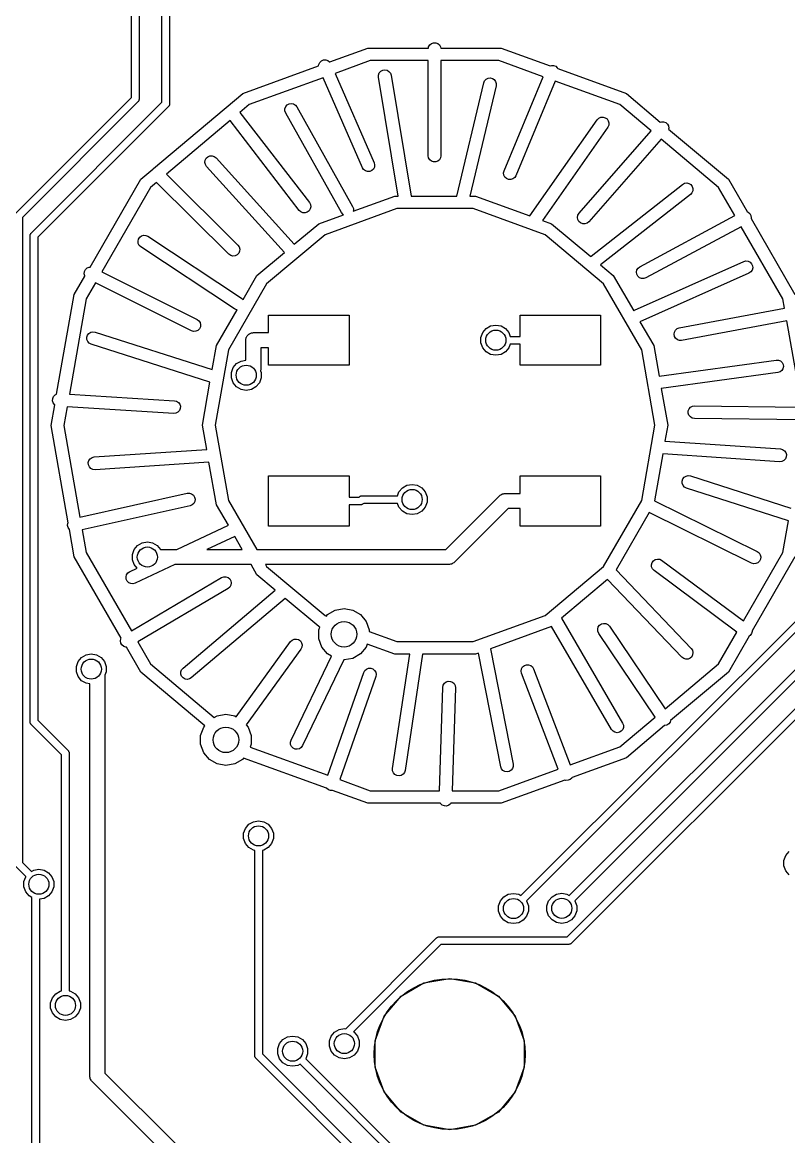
# Model space of a CAD drawing. Extents: x 0 to 100, y -163 to 0.
# Drawn here: x 54 to 69.24, y -76.64 to -54.48 of the extents above; entities that cross this region are included whole.
import ezdxf

# ---------------------------------------------------------------- set-up
doc = ezdxf.new("R2010")
doc.units = 0
doc.header["$MEASUREMENT"] = 0
doc.layers.add('BLACK', color=7, linetype='CONTINUOUS')

msp = doc.modelspace()

# ---------------------------------------------------------------- linework, layer by layer
at = {"layer": 'Black'}
for p, q in [((56.171, -55.9742), (56.171, -48.2854)), ((56.3234, -48.317), (56.3234, -56.0058)), ((56.7792, -56.0665), (56.7792, -49.7342)), ((56.9316, -49.7342), (56.9316, -56.0981)), ((62.0767, -54.9889), (62.0807, -54.9666)), ((62.0807, -54.9666), (62.1027, -54.9284)), ((62.1027, -54.9284), (62.1365, -54.9)), ((62.1365, -54.9), (62.1779, -54.8849)), ((62.1779, -54.8849), (62.2221, -54.8849)), ((62.2221, -54.8849), (62.2635, -54.9)), ((62.2635, -54.9), (62.2973, -54.9284)), ((62.2973, -54.9284), (62.3193, -54.9666)), ((62.3193, -54.9666), (62.3233, -54.9889)), ((60.1143, -55.2659), (60.8756, -54.9889)), ((60.8756, -54.9889), (62.0767, -54.9889)), ((62.3233, -54.9889), (63.5244, -54.9889)), ((63.5244, -54.9889), (64.4963, -55.3426)), ((58.3865, -55.8948), (59.8946, -55.3459)), ((59.8946, -55.3459), (59.8982, -55.3141)), ((59.8982, -55.3141), (59.9178, -55.2746)), ((59.9178, -55.2746), (59.9497, -55.2442)), ((59.9497, -55.2442), (59.9902, -55.2266)), ((59.9902, -55.2266), (60.0342, -55.2238)), ((60.0342, -55.2238), (60.0765, -55.2363)), ((60.0765, -55.2363), (60.112, -55.2624)), ((60.112, -55.2624), (60.1143, -55.2659)), ((60.9197, -55.239), (60.2211, -55.4933)), ((62.073, -55.239), (60.9197, -55.239)), ((62.073, -57.13), (62.073, -55.239)), ((63.4803, -55.239), (62.327, -55.239)), ((62.327, -55.239), (62.327, -57.13)), ((64.361, -55.5596), (63.4803, -55.239)), ((64.4963, -55.3426), (64.5236, -55.3341)), ((64.5236, -55.3341), (64.5677, -55.336)), ((64.5677, -55.336), (64.6084, -55.353)), ((64.6084, -55.353), (64.6409, -55.3828)), ((64.6409, -55.3828), (64.6488, -55.3981)), ((64.6488, -55.3981), (66.0135, -55.8948)), ((59.982, -55.5803), (58.5135, -56.1148)), ((60.7636, -57.3708), (59.982, -55.5803)), ((60.2211, -55.4933), (60.9964, -57.2692)), ((61.0847, -55.5708), (61.0852, -55.5267)), ((61.4769, -57.9333), (61.0847, -55.5708)), ((61.0852, -55.5267), (61.1007, -55.4854)), ((61.1007, -55.4854), (61.1293, -55.4519)), ((61.1293, -55.4519), (61.1678, -55.4302)), ((61.1678, -55.4302), (61.2113, -55.423)), ((61.2113, -55.423), (61.2546, -55.4311)), ((61.2546, -55.4311), (61.2926, -55.4535)), ((61.2926, -55.4535), (61.3206, -55.4876)), ((61.3206, -55.4876), (61.3353, -55.5292)), ((61.3353, -55.5292), (61.7343, -57.9333)), ((63.1939, -55.6402), (63.2241, -55.6081)), ((63.2241, -55.6081), (63.2636, -55.5883)), ((63.2636, -55.5883), (63.3074, -55.5832)), ((63.3074, -55.5832), (63.3503, -55.5934)), ((63.3503, -55.5934), (63.3871, -55.6176)), ((63.3871, -55.6176), (63.4135, -55.653)), ((63.5827, -57.4312), (64.361, -55.5596)), ((62.6429, -57.9333), (63.1764, -55.6807)), ((63.4236, -55.7393), (62.9039, -57.9333)), ((63.1764, -55.6807), (63.1939, -55.6402)), ((63.4135, -55.653), (63.4261, -55.6952)), ((63.4261, -55.6952), (63.4236, -55.7393)), ((64.6, -55.6465), (63.8173, -57.5288)), ((65.8865, -56.1148), (64.6, -55.6465)), ((53.8718, -58.2734), (56.171, -55.9742)), ((56.3011, -56.0597), (54.0019, -58.3589)), ((54.177, -58.6687), (56.7792, -56.0665)), ((56.303, -56.0569), (56.3011, -56.0597)), ((56.3056, -56.0548), (56.303, -56.0569)), ((56.3105, -56.0462), (56.3056, -56.0548)), ((56.3163, -56.038), (56.3105, -56.0462)), ((56.3171, -56.0348), (56.3163, -56.038)), ((56.3188, -56.0319), (56.3171, -56.0348)), ((56.3205, -56.0221), (56.3188, -56.0319)), ((56.3231, -56.0124), (56.3205, -56.0221)), ((56.3234, -56.0058), (56.3228, -56.0091)), ((56.3228, -56.0091), (56.3231, -56.0124)), ((56.6121, -57.3837), (58.3865, -55.8948)), ((66.0135, -55.8948), (66.6892, -56.4618)), ((56.9093, -56.152), (54.3071, -58.7542)), ((56.9112, -56.1492), (56.9093, -56.152)), ((56.9138, -56.1471), (56.9112, -56.1492)), ((56.9187, -56.1385), (56.9138, -56.1471)), ((56.9245, -56.1303), (56.9187, -56.1385)), ((56.9253, -56.1271), (56.9245, -56.1303)), ((56.927, -56.1242), (56.9253, -56.1271)), ((56.9287, -56.1144), (56.927, -56.1242)), ((56.9313, -56.1047), (56.9287, -56.1144)), ((56.9316, -56.0981), (56.931, -56.1014)), ((56.931, -56.1014), (56.9313, -56.1047)), ((58.5135, -56.1148), (58.3283, -56.2702)), ((58.3283, -56.2702), (59.7106, -58.0624)), ((59.2247, -56.2405), (59.2252, -56.1964)), ((59.2392, -56.2821), (59.2247, -56.2405)), ((59.2252, -56.1964), (59.2408, -56.1551)), ((60.3492, -58.2621), (59.2392, -56.2821)), ((59.2408, -56.1551), (59.2696, -56.1217)), ((59.2696, -56.1217), (59.3081, -56.1001)), ((59.3081, -56.1001), (59.3516, -56.093)), ((59.3516, -56.093), (59.3949, -56.1012)), ((59.3949, -56.1012), (59.4329, -56.1238)), ((59.4329, -56.1238), (59.4608, -56.1579)), ((59.4608, -56.1579), (60.5708, -58.1379)), ((66.5102, -56.6381), (65.8865, -56.1148)), ((58.1335, -56.4336), (56.8668, -57.4965)), ((59.5094, -58.2176), (58.1335, -56.4336)), ((64.096, -58.3271), (65.436, -56.4171)), ((65.436, -56.4171), (65.4673, -56.3859)), ((65.4673, -56.3859), (65.5072, -56.3673)), ((65.5072, -56.3673), (65.5512, -56.3635)), ((65.5512, -56.3635), (65.5938, -56.3749)), ((65.5938, -56.3749), (65.6299, -56.4003)), ((65.6299, -56.4003), (65.6551, -56.4364)), ((65.6626, -56.523), (65.644, -56.5629)), ((65.6551, -56.4364), (65.6665, -56.479)), ((65.6665, -56.479), (65.6626, -56.523)), ((66.6892, -56.4618), (66.7106, -56.4545)), ((66.7106, -56.4545), (66.7547, -56.4554)), ((66.7547, -56.4554), (66.7958, -56.4714)), ((66.7958, -56.4714), (66.829, -56.5005)), ((66.829, -56.5005), (66.8502, -56.5391)), ((65.644, -56.5629), (64.3431, -58.4172)), ((65.0745, -58.2763), (66.5102, -56.6381)), ((66.8502, -56.5391), (66.857, -56.5827)), ((66.857, -56.5827), (66.8536, -56.5997)), ((66.8536, -56.5997), (68.0426, -57.5975)), ((66.7048, -56.8014), (65.2655, -58.4437)), ((67.848, -57.7607), (66.7048, -56.8014)), ((57.6391, -57.2212), (57.6596, -57.1822)), ((57.6596, -57.1822), (57.6923, -57.1525)), ((57.6923, -57.1525), (57.7331, -57.1359)), ((57.7331, -57.1359), (57.7772, -57.1342)), ((57.7772, -57.1342), (57.8192, -57.1476)), ((57.8192, -57.1476), (57.8541, -57.1747)), ((57.8541, -57.1747), (59.4105, -58.8907)), ((62.0807, -57.1734), (62.073, -57.13)), ((62.1027, -57.2116), (62.0807, -57.1734)), ((62.3193, -57.1734), (62.2973, -57.2116)), ((62.327, -57.13), (62.3193, -57.1734)), ((56.3574, -57.5975), (56.5952, -57.3979)), ((56.5952, -57.3979), (56.6068, -57.3862)), ((56.6068, -57.3862), (56.6121, -57.3837)), ((57.6331, -57.2649), (57.6391, -57.2212)), ((57.6424, -57.308), (57.6331, -57.2649)), ((57.6659, -57.3453), (57.6424, -57.308)), ((59.2158, -59.0541), (57.6659, -57.3453)), ((60.788, -57.4076), (60.7636, -57.3708)), ((60.8235, -57.4337), (60.788, -57.4076)), ((60.9822, -57.3954), (60.9502, -57.4258)), ((61.0018, -57.3559), (60.9822, -57.3954)), ((60.9964, -57.2692), (61.0068, -57.3121)), ((61.0068, -57.3121), (61.0018, -57.3559)), ((62.1365, -57.24), (62.1027, -57.2116)), ((62.1779, -57.2551), (62.1365, -57.24)), ((62.2221, -57.2551), (62.1779, -57.2551)), ((62.2635, -57.24), (62.2221, -57.2551)), ((62.2973, -57.2116), (62.2635, -57.24)), ((55.3482, -59.3454), (56.3574, -57.5975)), ((56.8668, -57.4965), (58.2895, -58.9099)), ((60.8658, -57.4462), (60.8235, -57.4337)), ((60.9098, -57.4434), (60.8658, -57.4462)), ((60.9502, -57.4258), (60.9098, -57.4434)), ((63.5731, -57.4743), (63.5827, -57.4312)), ((63.5788, -57.518), (63.5731, -57.4743)), ((63.5991, -57.5572), (63.5788, -57.518)), ((63.6316, -57.587), (63.5991, -57.5572)), ((63.6723, -57.604), (63.6316, -57.587)), ((63.7164, -57.6059), (63.6723, -57.604)), ((63.7585, -57.5927), (63.7164, -57.6059)), ((63.7935, -57.5659), (63.7585, -57.5927)), ((63.8173, -57.5288), (63.7935, -57.5659)), ((68.0426, -57.5975), (68.4156, -58.2436)), ((56.552, -57.7607), (55.5828, -59.4394)), ((56.6714, -57.6605), (56.552, -57.7607)), ((58.1105, -59.0901), (56.6714, -57.6605)), ((65.3115, -59.1301), (67.1315, -57.7001)), ((67.1315, -57.7001), (67.1704, -57.6793)), ((67.1704, -57.6793), (67.2141, -57.6731)), ((67.2141, -57.6731), (67.2573, -57.6821)), ((67.2573, -57.6821), (67.2947, -57.7054)), ((67.2947, -57.7054), (67.322, -57.7401)), ((67.3343, -57.8261), (67.3179, -57.867)), ((67.322, -57.7401), (67.3357, -57.782)), ((67.3357, -57.782), (67.3343, -57.8261)), ((68.1721, -58.3221), (67.848, -57.7607)), ((59.7106, -58.0624), (59.731, -58.1015)), ((60.5809, -58.2338), (61.4065, -57.9333)), ((61.4065, -57.9333), (61.4769, -57.9333)), ((61.7343, -57.9333), (62.6429, -57.9333)), ((62.9039, -57.9333), (63.0135, -57.9333)), ((63.0135, -57.9333), (64.0959, -58.3273)), ((67.2885, -57.8999), (65.5017, -59.3037)), ((67.3179, -57.867), (67.2885, -57.8999)), ((59.542, -58.2473), (59.5094, -58.2176)), ((59.5828, -58.2641), (59.542, -58.2473)), ((59.6269, -58.2659), (59.5828, -58.2641)), ((59.6689, -58.2525), (59.6269, -58.2659)), ((59.7038, -58.2256), (59.6689, -58.2525)), ((59.7275, -58.1883), (59.7038, -58.2256)), ((59.7369, -58.1452), (59.7275, -58.1883)), ((59.731, -58.1015), (59.7369, -58.1452)), ((61.4506, -58.1834), (60.0235, -58.7029)), ((60.3771, -58.2962), (60.3492, -58.2621)), ((60.3894, -58.3035), (60.3771, -58.2962)), ((60.5708, -58.1379), (60.5853, -58.1795)), ((60.5848, -58.2236), (60.5809, -58.2338)), ((60.5853, -58.1795), (60.5848, -58.2236)), ((62.9694, -58.1834), (61.4506, -58.1834)), ((64.3965, -58.7029), (62.9694, -58.1834)), ((65.0516, -58.314), (65.0745, -58.2763)), ((68.4156, -58.2436), (68.4369, -58.252)), ((68.4369, -58.252), (68.4698, -58.2814)), ((68.4698, -58.2814), (68.4906, -58.3203)), ((54.0019, -58.3589), (54.0019, -71.1859)), ((59.4105, -58.8907), (59.8965, -58.4829)), ((59.8965, -58.4829), (60.3894, -58.3035)), ((64.0959, -58.3273), (64.096, -58.3271)), ((64.3431, -58.4172), (64.5235, -58.4829)), ((64.5235, -58.4829), (65.3044, -59.1381)), ((65.043, -58.3573), (65.0516, -58.314)), ((65.0498, -58.4009), (65.043, -58.3573)), ((65.071, -58.4395), (65.0498, -58.4009)), ((65.1041, -58.4686), (65.071, -58.4395)), ((65.1453, -58.4846), (65.1041, -58.4686)), ((65.1894, -58.4855), (65.1453, -58.4846)), ((65.2311, -58.4713), (65.1894, -58.4855)), ((65.2655, -58.4437), (65.2311, -58.4713)), ((66.2799, -59.3381), (68.1721, -58.3221)), ((68.4906, -58.3203), (68.4969, -58.3639)), ((68.4969, -58.3639), (68.4938, -58.3789)), ((68.4938, -58.3789), (69.367, -59.8914)), ((54.1547, -58.7226), (54.1553, -58.7193)), ((54.1547, -68.3901), (54.1547, -58.7226)), ((54.155, -58.716), (54.1576, -58.7063)), ((54.1553, -58.7193), (54.155, -58.716)), ((54.1576, -58.7063), (54.1593, -58.6965)), ((54.1593, -58.6965), (54.161, -58.6936)), ((54.161, -58.6936), (54.1618, -58.6904)), ((54.1618, -58.6904), (54.1676, -58.6822)), ((54.1676, -58.6822), (54.1725, -58.6736)), ((54.1725, -58.6736), (54.1751, -58.6715)), ((54.1751, -58.6715), (54.177, -58.6687)), ((56.3378, -58.7526), (56.3733, -58.7264)), ((56.3733, -58.7264), (56.4156, -58.7138)), ((56.4156, -58.7138), (56.4596, -58.7165)), ((56.4596, -58.7165), (56.5001, -58.7341)), ((56.5001, -58.7341), (58.3601, -59.9641)), ((60.0235, -58.7029), (58.8601, -59.6791)), ((65.5599, -59.6791), (64.3965, -58.7029)), ((68.2992, -58.5422), (66.4001, -59.5619)), ((69.1284, -59.9783), (68.2992, -58.5422)), ((54.3071, -58.7542), (54.3071, -68.3585)), ((56.3032, -58.8323), (56.3135, -58.7894)), ((56.3082, -58.8761), (56.3032, -58.8323)), ((56.3279, -58.9156), (56.3082, -58.8761)), ((56.3135, -58.7894), (56.3378, -58.7526)), ((56.3599, -58.9459), (56.3279, -58.9156)), ((58.2199, -60.1759), (56.3599, -58.9459)), ((58.2895, -58.9099), (58.3149, -58.9459)), ((58.3149, -58.9459), (58.3265, -58.9885)), ((58.1467, -59.1153), (58.1105, -59.0901)), ((58.1893, -59.1266), (58.1467, -59.1153)), ((58.2333, -59.1226), (58.1893, -59.1266)), ((58.2732, -59.1038), (58.2333, -59.1226)), ((58.3043, -59.0725), (58.2732, -59.1038)), ((58.3228, -59.0325), (58.3043, -59.0725)), ((58.3265, -58.9885), (58.3228, -59.0325)), ((58.6655, -59.5158), (59.2158, -59.0541)), ((65.3044, -59.1381), (65.3115, -59.1301)), ((55.2383, -59.4338), (55.258, -59.3943)), ((55.258, -59.3943), (55.29, -59.364)), ((55.29, -59.364), (55.3305, -59.3465)), ((55.3305, -59.3465), (55.3482, -59.3454)), ((65.5017, -59.3037), (65.7545, -59.5158)), ((66.1782, -60.2041), (68.3482, -59.2341)), ((66.2131, -59.4461), (66.2221, -59.4029)), ((66.2221, -59.4029), (66.2453, -59.3654)), ((66.2453, -59.3654), (66.2799, -59.3381)), ((68.3482, -59.2341), (68.391, -59.2233)), ((68.391, -59.2233), (68.4348, -59.2279)), ((68.4348, -59.2279), (68.4745, -59.2471)), ((68.4745, -59.2471), (68.5052, -59.2788)), ((68.5142, -59.4055), (68.4884, -59.4412)), ((68.5052, -59.2788), (68.5232, -59.3191)), ((68.5263, -59.3631), (68.5142, -59.4055)), ((68.5232, -59.3191), (68.5263, -59.3631)), ((55.033, -59.8914), (55.2454, -59.5234)), ((55.2332, -59.4776), (55.2383, -59.4338)), ((55.2435, -59.5205), (55.2332, -59.4776)), ((55.2454, -59.5234), (55.2435, -59.5205)), ((55.5828, -59.4394), (57.4768, -60.3864)), ((58.3902, -59.9927), (58.6655, -59.5158)), ((65.7545, -59.5158), (66.1592, -60.2169)), ((66.2194, -59.4897), (66.2131, -59.4461)), ((66.2402, -59.5286), (66.2194, -59.4897)), ((66.2731, -59.558), (66.2402, -59.5286)), ((66.3141, -59.5743), (66.2731, -59.558)), ((68.4518, -59.4659), (66.2849, -60.4346)), ((66.3582, -59.5757), (66.3141, -59.5743)), ((66.4001, -59.5619), (66.3582, -59.5757)), ((68.4884, -59.4412), (68.4518, -59.4659)), ((55.4555, -59.6598), (55.2716, -59.9783)), ((57.3632, -60.6136), (55.4555, -59.6598)), ((58.8601, -59.6791), (58.1007, -60.9943)), ((66.3193, -60.9943), (65.5599, -59.6791)), ((54.6835, -61.8734), (55.033, -59.8914)), ((55.2716, -59.9783), (54.9371, -61.8754)), ((58.3601, -59.9641), (58.3902, -59.9927)), ((69.1608, -60.1625), (69.1284, -59.9783)), ((57.862, -60.9075), (58.2738, -60.1943)), ((58.2604, -60.1935), (58.2199, -60.1759)), ((58.2738, -60.1943), (58.2604, -60.1935)), ((66.1592, -60.2169), (66.1782, -60.2041)), ((67.0666, -60.5552), (69.1608, -60.1625)), ((57.4768, -60.3864), (57.5122, -60.4127)), ((57.5122, -60.4127), (57.5365, -60.4495)), ((57.5365, -60.4495), (57.5468, -60.4924)), ((57.5468, -60.4924), (57.5417, -60.5362)), ((58.9, -60.65), (58.9, -60.3)), ((58.9, -60.3), (60.5, -60.3)), ((60.5, -60.3), (60.5, -61.3)), ((63.3152, -60.517), (63.4182, -60.4989)), ((63.4182, -60.4989), (63.5212, -60.517)), ((63.9, -60.7238), (63.9, -60.3)), ((63.9, -60.3), (65.5, -60.3)), ((65.5, -60.3), (65.5, -61.3)), ((66.2849, -60.4346), (66.558, -60.9075)), ((69.2049, -60.4127), (67.1134, -60.8048)), ((69.5079, -62.131), (69.2049, -60.4127)), ((55.2842, -60.7428), (55.2976, -60.7008)), ((55.2976, -60.7008), (55.3247, -60.6659)), ((55.3247, -60.6659), (55.362, -60.6424)), ((55.362, -60.6424), (55.4051, -60.6331)), ((55.4051, -60.6331), (55.4488, -60.6391)), ((55.4488, -60.6391), (57.7777, -61.3859)), ((57.4055, -60.6262), (57.3632, -60.6136)), ((57.4495, -60.6235), (57.4055, -60.6262)), ((57.49, -60.606), (57.4495, -60.6235)), ((57.522, -60.5757), (57.49, -60.606)), ((57.5417, -60.5362), (57.522, -60.5757)), ((58.4629, -60.7373), (58.4674, -60.725)), ((58.4674, -60.725), (58.4758, -60.7149)), ((58.4758, -60.7149), (58.4824, -60.7036)), ((58.4824, -60.7036), (58.4924, -60.6951)), ((58.4924, -60.6951), (58.5009, -60.6851)), ((58.5009, -60.6851), (58.5122, -60.6785)), ((58.5122, -60.6785), (58.5223, -60.6701)), ((58.5223, -60.6701), (58.5346, -60.6656)), ((58.5346, -60.6656), (58.546, -60.659)), ((58.546, -60.659), (58.5589, -60.6568)), ((58.5589, -60.6568), (58.5713, -60.6523)), ((58.5713, -60.6523), (58.5844, -60.6523)), ((58.5844, -60.6523), (58.5973, -60.65)), ((58.5973, -60.65), (58.9, -60.65)), ((63.1216, -60.7477), (63.1574, -60.6494)), ((63.1574, -60.6494), (63.2246, -60.5693)), ((63.2246, -60.5693), (63.3152, -60.517)), ((63.5212, -60.517), (63.6118, -60.5693)), ((63.6118, -60.5693), (63.679, -60.6494)), ((63.679, -60.6494), (63.7061, -60.7238)), ((63.7061, -60.7238), (63.9, -60.7238)), ((66.963, -60.6814), (66.9702, -60.6379)), ((66.9711, -60.7247), (66.963, -60.6814)), ((66.9702, -60.6379), (66.9918, -60.5994)), ((66.9936, -60.7627), (66.9711, -60.7247)), ((66.9918, -60.5994), (67.0253, -60.5707)), ((67.0253, -60.5707), (67.0666, -60.5552)), ((55.2859, -60.7869), (55.2842, -60.7428)), ((55.3026, -60.8277), (55.2859, -60.7869)), ((55.3322, -60.8604), (55.3026, -60.8277)), ((55.3712, -60.8809), (55.3322, -60.8604)), ((57.7332, -61.6384), (55.3712, -60.8809)), ((57.7777, -61.3859), (57.862, -60.9075)), ((58.4473, -60.8), (58.4496, -60.7871)), ((58.4473, -61.1974), (58.4473, -60.8)), ((58.4496, -60.774), (58.4541, -60.7616)), ((58.4496, -60.7871), (58.4496, -60.774)), ((58.4541, -60.7616), (58.4563, -60.7487)), ((58.4563, -60.7487), (58.4629, -60.7373)), ((58.9, -60.95), (58.7473, -60.95)), ((58.7473, -60.95), (58.7473, -61.3547)), ((58.9, -61.3), (58.9, -60.95)), ((63.1216, -60.8523), (63.1216, -60.7477)), ((63.1574, -60.9506), (63.1216, -60.8523)), ((63.2246, -61.0307), (63.1574, -60.9506)), ((63.679, -60.9506), (63.6118, -61.0307)), ((63.7061, -60.8762), (63.679, -60.9506)), ((63.9, -60.8762), (63.7061, -60.8762)), ((63.9, -61.3), (63.9, -60.8762)), ((66.558, -60.9075), (66.6646, -61.5125)), ((67.0277, -60.7907), (66.9936, -60.7627)), ((67.0693, -60.8053), (67.0277, -60.7907)), ((67.1134, -60.8048), (67.0693, -60.8053)), ((58.1007, -60.9943), (57.837, -62.49)), ((63.3152, -61.083), (63.2246, -61.0307)), ((63.4182, -61.1011), (63.3152, -61.083)), ((63.5212, -61.083), (63.4182, -61.1011)), ((63.6118, -61.0307), (63.5212, -61.083)), ((66.583, -62.49), (66.3193, -60.9943)), ((58.1582, -61.4449), (58.194, -61.3466)), ((58.194, -61.3466), (58.2612, -61.2665)), ((58.2612, -61.2665), (58.3518, -61.2142)), ((58.3518, -61.2142), (58.4473, -61.1974)), ((58.7417, -61.3867), (58.7383, -61.406)), ((58.7467, -61.3678), (58.7417, -61.3867)), ((58.7473, -61.3547), (58.7462, -61.3612)), ((58.7462, -61.3612), (58.7467, -61.3678)), ((60.5, -61.3), (58.9, -61.3)), ((65.5, -61.3), (63.9, -61.3)), ((66.6646, -61.5125), (68.9928, -61.1942)), ((68.9928, -61.1942), (69.0369, -61.1959)), ((69.0369, -61.1959), (69.0777, -61.2125)), ((69.0777, -61.2125), (69.1104, -61.2422)), ((69.1276, -61.368), (69.1041, -61.4053)), ((69.1104, -61.2422), (69.1309, -61.2812)), ((69.1369, -61.3249), (69.1276, -61.368)), ((69.1309, -61.2812), (69.1369, -61.3249)), ((58.1582, -61.5495), (58.1582, -61.4449)), ((58.194, -61.6478), (58.1582, -61.5495)), ((58.7514, -61.5495), (58.7156, -61.6478)), ((58.7383, -61.406), (58.7376, -61.4071)), ((58.7376, -61.4071), (58.7514, -61.4449)), ((58.7514, -61.4449), (58.7514, -61.5495)), ((69.0272, -61.4458), (66.7088, -61.7629)), ((69.0692, -61.4324), (69.0272, -61.4458)), ((69.1041, -61.4053), (69.0692, -61.4324)), ((57.583, -62.49), (57.7332, -61.6384)), ((58.2612, -61.7279), (58.194, -61.6478)), ((58.3518, -61.7802), (58.2612, -61.7279)), ((58.4548, -61.7983), (58.3518, -61.7802)), ((58.5578, -61.7802), (58.4548, -61.7983)), ((58.6484, -61.7279), (58.5578, -61.7802)), ((58.7156, -61.6478), (58.6484, -61.7279)), ((66.7088, -61.7629), (66.837, -62.49)), ((54.6038, -62.0044), (54.6065, -61.9604)), ((54.6163, -62.0467), (54.6038, -62.0044)), ((54.6065, -61.9604), (54.6241, -61.9199)), ((54.6426, -62.0821), (54.6163, -62.0467)), ((54.6241, -61.9199), (54.6545, -61.8879)), ((54.6545, -61.8879), (54.6835, -61.8734)), ((54.9371, -61.8754), (57.0277, -62.0032)), ((57.0277, -62.0032), (57.0706, -62.0135)), ((57.0706, -62.0135), (57.1074, -62.0379)), ((57.1074, -62.0379), (57.1337, -62.0733)), ((54.573, -62.5), (54.6463, -62.0846)), ((54.6463, -62.0846), (54.6426, -62.0821)), ((54.8927, -62.1272), (54.827, -62.5)), ((57.0122, -62.2568), (54.8927, -62.1272)), ((57.0561, -62.2518), (57.0122, -62.2568)), ((57.0955, -62.2321), (57.0561, -62.2518)), ((57.1259, -62.2001), (57.0955, -62.2321)), ((57.1435, -62.1596), (57.1259, -62.2001)), ((57.1337, -62.0733), (57.1462, -62.1156)), ((57.1462, -62.1156), (57.1435, -62.1596)), ((67.2447, -62.2504), (67.2452, -62.2063)), ((67.2592, -62.2921), (67.2447, -62.2504)), ((67.2452, -62.2063), (67.2609, -62.1651)), ((67.2609, -62.1651), (67.2896, -62.1317)), ((67.2896, -62.1317), (67.3281, -62.1101)), ((67.3281, -62.1101), (67.3717, -62.103)), ((67.3717, -62.103), (69.5079, -62.131)), ((54.9138, -64.4325), (54.573, -62.5)), ((54.827, -62.5), (55.1485, -64.3234)), ((57.6689, -62.9774), (57.583, -62.49)), ((57.837, -62.49), (58.1007, -63.9857)), ((66.3193, -63.9857), (66.583, -62.49)), ((66.837, -62.49), (66.781, -62.8075)), ((67.2871, -62.3262), (67.2592, -62.2921)), ((67.325, -62.3488), (67.2871, -62.3262)), ((67.3683, -62.357), (67.325, -62.3488)), ((69.5528, -62.3856), (67.3683, -62.357)), ((66.781, -62.8075), (69.0786, -62.9633)), ((55.3261, -63.1938), (55.3522, -63.1582)), ((55.3522, -63.1582), (55.3889, -63.1337)), ((55.3889, -63.1337), (55.4317, -63.1233)), ((55.4317, -63.1233), (57.6689, -62.9774)), ((66.7367, -63.0591), (66.5711, -63.998)), ((69.0614, -63.2167), (66.7367, -63.0591)), ((69.0786, -62.9633), (69.1214, -62.9739)), ((69.1214, -62.9739), (69.158, -62.9985)), ((69.1754, -63.1608), (69.1449, -63.1926)), ((69.158, -62.9985), (69.184, -63.0341)), ((69.1933, -63.1205), (69.1754, -63.1608)), ((69.184, -63.0341), (69.1963, -63.0765)), ((69.1963, -63.0765), (69.1933, -63.1205)), ((55.3138, -63.2361), (55.3261, -63.1938)), ((55.3166, -63.2801), (55.3138, -63.2361)), ((55.3344, -63.3205), (55.3166, -63.2801)), ((55.3649, -63.3524), (55.3344, -63.3205)), ((55.4044, -63.3719), (55.3649, -63.3524)), ((55.4483, -63.3767), (55.4044, -63.3719)), ((57.7133, -63.229), (55.4483, -63.3767)), ((57.862, -64.0725), (57.7133, -63.229)), ((69.1053, -63.212), (69.0614, -63.2167)), ((69.1449, -63.1926), (69.1053, -63.212)), ((58.9, -64.5), (58.9, -63.5)), ((58.9, -63.5), (60.5, -63.5)), ((60.5, -63.5), (60.5, -63.9238)), ((63.9, -63.85), (63.9, -63.5)), ((63.9, -63.5), (65.5, -63.5)), ((65.5, -63.5), (65.5, -64.5)), ((67.1242, -63.6028), (67.1376, -63.5608)), ((67.1259, -63.6469), (67.1242, -63.6028)), ((67.1376, -63.5608), (67.1647, -63.5259)), ((67.1647, -63.5259), (67.202, -63.5024)), ((67.202, -63.5024), (67.2451, -63.4931)), ((67.2451, -63.4931), (67.2888, -63.4991)), ((67.2888, -63.4991), (69.284, -64.139)), ((61.4649, -63.893), (61.492, -63.8186)), ((61.492, -63.8186), (61.5592, -63.7385)), ((61.5592, -63.7385), (61.6498, -63.6862)), ((61.6498, -63.6862), (61.7528, -63.6681)), ((61.7528, -63.6681), (61.8558, -63.6862)), ((61.8558, -63.6862), (61.9464, -63.7385)), ((61.9464, -63.7385), (62.0136, -63.8186)), ((62.0136, -63.8186), (62.0494, -63.9169)), ((67.1426, -63.6877), (67.1259, -63.6469)), ((67.1722, -63.7204), (67.1426, -63.6877)), ((67.2112, -63.7409), (67.1722, -63.7204)), ((69.2395, -64.3915), (67.2112, -63.7409)), ((55.1485, -64.3234), (57.2823, -63.8461)), ((57.2823, -63.8461), (57.3263, -63.8441)), ((57.3263, -63.8441), (57.3684, -63.8572)), ((57.3684, -63.8572), (57.4035, -63.884)), ((57.4109, -64.0471), (57.3784, -64.077)), ((57.4035, -63.884), (57.4272, -63.9212)), ((57.4312, -64.008), (57.4109, -64.0471)), ((57.4272, -63.9212), (57.4369, -63.9642)), ((57.4369, -63.9642), (57.4312, -64.008)), ((58.1007, -63.9857), (58.6653, -64.9636)), ((60.5, -63.9238), (60.6973, -63.9238)), ((60.6973, -63.9238), (60.7058, -63.9153)), ((60.7058, -63.9153), (60.7086, -63.9134)), ((60.7086, -63.9134), (60.7107, -63.9108)), ((60.7107, -63.9108), (60.7193, -63.9058)), ((60.7193, -63.9058), (60.7275, -63.9001)), ((60.7275, -63.9001), (60.7307, -63.8993)), ((60.7307, -63.8993), (60.7336, -63.8976)), ((60.7336, -63.8976), (60.7434, -63.8959)), ((60.7434, -63.8959), (60.7531, -63.8933)), ((60.7531, -63.8933), (60.7564, -63.8936)), ((60.7564, -63.8936), (60.7597, -63.893)), ((60.7597, -63.893), (61.4649, -63.893)), ((60.7779, -64.0584), (60.7693, -64.0633)), ((60.78, -64.0558), (60.7779, -64.0584)), ((60.7828, -64.0539), (60.78, -64.0558)), ((60.7913, -64.0454), (60.7828, -64.0539)), ((61.4649, -64.0454), (60.7913, -64.0454)), ((61.492, -64.1198), (61.4649, -64.0454)), ((62.0494, -64.0215), (62.0136, -64.1198)), ((62.0494, -63.9169), (62.0494, -64.0215)), ((62.4243, -64.9636), (63.4939, -63.8939)), ((63.4939, -63.8939), (63.4993, -63.8901)), ((63.4993, -63.8901), (63.5036, -63.8851)), ((63.5036, -63.8851), (63.5206, -63.8753)), ((63.5206, -63.8753), (63.5366, -63.8641)), ((63.5366, -63.8641), (63.543, -63.8623)), ((63.543, -63.8623), (63.5487, -63.859)), ((63.5487, -63.859), (63.568, -63.8556)), ((63.568, -63.8556), (63.5869, -63.8506)), ((63.5869, -63.8506), (63.5935, -63.8511)), ((63.5935, -63.8511), (63.6, -63.85)), ((63.6, -63.85), (63.9, -63.85)), ((65.5599, -65.3009), (66.3193, -63.9857)), ((66.5711, -63.998), (68.6162, -65.0061)), ((57.3377, -64.0939), (55.1927, -64.5738)), ((57.3784, -64.077), (57.3377, -64.0939)), ((58.0988, -64.4826), (57.862, -64.0725)), ((60.7289, -64.0762), (60.5, -64.0762)), ((60.5, -64.0762), (60.5, -64.5)), ((60.7322, -64.0756), (60.7289, -64.0762)), ((60.7355, -64.0759), (60.7322, -64.0756)), ((60.7452, -64.0733), (60.7355, -64.0759)), ((60.755, -64.0716), (60.7452, -64.0733)), ((60.7579, -64.0699), (60.755, -64.0716)), ((60.7611, -64.0691), (60.7579, -64.0699)), ((60.7693, -64.0633), (60.7611, -64.0691)), ((61.5592, -64.1999), (61.492, -64.1198)), ((61.6498, -64.2522), (61.5592, -64.1999)), ((61.7528, -64.2703), (61.6498, -64.2522)), ((61.8558, -64.2522), (61.7528, -64.2703)), ((61.9464, -64.1999), (61.8558, -64.2522)), ((62.0136, -64.1198), (61.9464, -64.1999)), ((63.6621, -64.15), (62.5925, -65.2196)), ((63.9, -64.15), (63.6621, -64.15)), ((63.9, -64.5), (63.9, -64.15)), ((66.4671, -64.2299), (65.8082, -65.3712)), ((68.5038, -65.2339), (66.4671, -64.2299)), ((54.9031, -64.4858), (54.9088, -64.442)), ((54.9128, -64.5288), (54.9031, -64.4858)), ((54.9088, -64.442), (54.9138, -64.4325)), ((57.0753, -64.9636), (58.0988, -64.4826)), ((60.5, -64.5), (58.9, -64.5)), ((65.5, -64.5), (63.9, -64.5)), ((69.1284, -65.0217), (69.2395, -64.3915)), ((54.9365, -64.566), (54.9128, -64.5288)), ((54.9374, -64.5666), (54.9365, -64.566)), ((55.033, -65.1086), (54.9374, -64.5666)), ((55.1927, -64.5738), (55.2716, -65.0217)), ((58.2262, -64.7033), (57.6725, -64.9636)), ((58.3765, -64.9636), (58.2262, -64.7033)), ((56.2274, -64.963), (56.2946, -64.8829)), ((56.2946, -64.8829), (56.3852, -64.8306)), ((56.3852, -64.8306), (56.4882, -64.8124)), ((56.4882, -64.8124), (56.5912, -64.8306)), ((56.5912, -64.8306), (56.6818, -64.8829)), ((56.6818, -64.8829), (56.749, -64.963)), ((55.9668, -66.7261), (55.033, -65.1086)), ((55.2716, -65.0217), (56.1708, -66.579)), ((56.1916, -65.0613), (56.2274, -64.963)), ((56.1916, -65.1659), (56.1916, -65.0613)), ((56.2274, -65.2641), (56.1916, -65.1659)), ((56.749, -64.963), (56.7492, -64.9636)), ((56.7492, -64.9636), (57.0753, -64.9636)), ((57.6725, -64.9636), (58.3765, -64.9636)), ((58.6653, -64.9636), (62.4243, -64.9636)), ((66.5528, -65.1877), (66.5896, -65.1634)), ((66.5896, -65.1634), (66.6325, -65.1532)), ((66.6325, -65.1532), (66.6763, -65.1583)), ((66.6763, -65.1583), (66.7157, -65.1781)), ((68.341, -66.3854), (69.1284, -65.0217)), ((69.367, -65.1086), (68.5155, -66.5835)), ((68.6162, -65.0061), (68.6517, -65.0322)), ((68.6517, -65.0322), (68.6762, -65.0688)), ((68.6819, -65.1555), (68.6624, -65.1951)), ((68.6762, -65.0688), (68.6867, -65.1117)), ((68.6867, -65.1117), (68.6819, -65.1555)), ((56.136, -65.4051), (56.2864, -65.3344)), ((56.2864, -65.3344), (56.2274, -65.2641)), ((57.0342, -65.2636), (56.244, -65.6349)), ((58.5497, -65.2636), (57.0342, -65.2636)), ((58.6655, -65.4642), (58.5497, -65.2636)), ((62.4864, -65.2636), (58.8385, -65.2636)), ((58.8385, -65.2636), (58.8601, -65.3009)), ((58.8601, -65.3009), (60.0235, -66.2771)), ((62.4929, -65.2624), (62.4864, -65.2636)), ((62.4995, -65.263), (62.4929, -65.2624)), ((62.5184, -65.2579), (62.4995, -65.263)), ((62.5377, -65.2545), (62.5184, -65.2579)), ((62.5435, -65.2512), (62.5377, -65.2545)), ((62.5498, -65.2495), (62.5435, -65.2512)), ((62.5659, -65.2383), (62.5498, -65.2495)), ((62.5829, -65.2285), (62.5659, -65.2383)), ((62.5871, -65.2234), (62.5829, -65.2285)), ((62.5925, -65.2196), (62.5871, -65.2234)), ((64.3965, -66.2771), (65.5599, -65.3009)), ((65.8082, -65.3712), (67.3018, -66.9322)), ((66.5138, -65.2654), (66.5264, -65.2231)), ((66.5165, -65.3094), (66.5138, -65.2654)), ((66.534, -65.3499), (66.5165, -65.3094)), ((66.5264, -65.2231), (66.5528, -65.1877)), ((66.5643, -65.3819), (66.534, -65.3499)), ((68.2132, -66.6069), (66.5643, -65.3819)), ((66.7157, -65.1781), (68.341, -66.3854)), ((68.5462, -65.2462), (68.5038, -65.2339)), ((68.5902, -65.2434), (68.5462, -65.2462)), ((68.6306, -65.2256), (68.5902, -65.2434)), ((68.6624, -65.1951), (68.6306, -65.2256)), ((56.0635, -65.5093), (56.0747, -65.4667)), ((56.0674, -65.5532), (56.0635, -65.5093)), ((56.0862, -65.5932), (56.0674, -65.5532)), ((56.0747, -65.4667), (56.0999, -65.4305)), ((56.1175, -65.6243), (56.0862, -65.5932)), ((56.0999, -65.4305), (56.136, -65.4051)), ((56.1708, -66.579), (57.9655, -65.5206)), ((57.9655, -65.5206), (58.0068, -65.5051)), ((58.0068, -65.5051), (58.0509, -65.5047)), ((58.0509, -65.5047), (58.0925, -65.5194)), ((58.0925, -65.5194), (58.1265, -65.5475)), ((58.1265, -65.5475), (58.1489, -65.5855)), ((58.1489, -65.5855), (58.157, -65.6288)), ((59.033, -65.7726), (58.6655, -65.4642)), ((63.9182, -71.848), (70.1787, -65.5874)), ((65.6386, -65.5614), (64.7217, -66.3308)), ((67.1182, -67.1078), (65.6386, -65.5614)), ((56.1575, -65.6428), (56.1175, -65.6243)), ((56.2015, -65.6465), (56.1575, -65.6428)), ((56.244, -65.6349), (56.2015, -65.6465)), ((58.0945, -65.7394), (56.2978, -66.799)), ((57.198, -67.323), (59.033, -65.7726)), ((58.128, -65.7107), (58.0945, -65.7394)), ((58.1497, -65.6723), (58.128, -65.7107)), ((58.157, -65.6288), (58.1497, -65.6723)), ((70.3088, -65.6729), (64.0291, -71.9526)), ((59.2305, -65.9383), (57.362, -67.517)), ((59.8965, -66.4971), (59.2305, -65.9383)), ((60.0235, -66.2771), (60.0494, -66.2866)), ((60.0494, -66.2866), (60.0722, -66.2594)), ((60.0722, -66.2594), (60.2256, -66.1708)), ((60.2256, -66.1708), (60.4, -66.1401)), ((60.4, -66.1401), (60.5744, -66.1708)), ((60.5744, -66.1708), (60.7278, -66.2594)), ((60.7278, -66.2594), (60.8416, -66.395)), ((62.9694, -66.7966), (64.3965, -66.2771)), ((64.8782, -71.8439), (70.4838, -66.2382)), ((59.9183, -66.505), (59.8965, -66.4971)), ((60.8416, -66.395), (60.9022, -66.5614)), ((64.5235, -66.4971), (63.3147, -66.9371)), ((64.5243, -66.4964), (64.5235, -66.4971)), ((65.7203, -68.5441), (64.5243, -66.4964)), ((64.7217, -66.3308), (65.9397, -68.4159)), ((70.6139, -66.3237), (64.9891, -71.9485)), ((65.4559, -66.5043), (65.4818, -66.4686)), ((65.4818, -66.4686), (65.5184, -66.444)), ((65.5184, -66.444), (65.5612, -66.4333)), ((65.5612, -66.4333), (65.605, -66.4379)), ((65.605, -66.4379), (65.6447, -66.4573)), ((65.6447, -66.4573), (65.6753, -66.489)), ((65.6753, -66.489), (66.7834, -68.1326)), ((59.8978, -66.5614), (59.9183, -66.505)), ((59.8978, -66.7386), (59.8978, -66.5614)), ((60.9022, -66.5614), (60.9022, -66.5969)), ((60.9022, -66.5969), (61.4506, -66.7966)), ((64.8372, -72.6649), (70.7889, -66.7132)), ((65.4437, -66.5467), (65.4559, -66.5043)), ((65.4468, -66.5907), (65.4437, -66.5467)), ((65.4647, -66.631), (65.4468, -66.5907)), ((66.5877, -68.2968), (65.4647, -66.631)), ((67.848, -67.2393), (68.2132, -66.6069)), ((68.4562, -66.6861), (68.0426, -67.4025)), ((68.4772, -66.6723), (68.4562, -66.6861)), ((68.5036, -66.6369), (68.4772, -66.6723)), ((68.5162, -66.5946), (68.5036, -66.6369)), ((68.5155, -66.5835), (68.5162, -66.5946)), ((55.953, -66.7812), (55.9603, -66.7377)), ((55.9611, -66.8245), (55.953, -66.7812)), ((55.9603, -66.7377), (55.9668, -66.7261)), ((55.9835, -66.8625), (55.9611, -66.8245)), ((56.0175, -66.8906), (55.9835, -66.8625)), ((56.0591, -66.9053), (56.0175, -66.8906)), ((56.0702, -66.9052), (56.0591, -66.9053)), ((56.3574, -67.4025), (56.0702, -66.9052)), ((56.2978, -66.799), (56.552, -67.2393)), ((58.2555, -68.2888), (59.3371, -66.7955)), ((59.3371, -66.7955), (59.3688, -66.7648)), ((59.3688, -66.7648), (59.4091, -66.7468)), ((59.4091, -66.7468), (59.4531, -66.7437)), ((59.4531, -66.7437), (59.4955, -66.7558)), ((59.4955, -66.7558), (59.5312, -66.7816)), ((59.5312, -66.7816), (59.5559, -66.8182)), ((59.5621, -66.9048), (59.5429, -66.9445)), ((59.5559, -66.8182), (59.5667, -66.861)), ((59.5667, -66.861), (59.5621, -66.9048)), ((59.9584, -66.905), (59.8978, -66.7386)), ((60.0722, -67.0406), (59.9584, -66.905)), ((60.8416, -66.905), (60.7278, -67.0406)), ((60.8621, -66.8486), (60.8416, -66.905)), ((61.4065, -67.0467), (60.8621, -66.8486)), ((61.4506, -66.7966), (62.9694, -66.7966)), ((63.3147, -66.9371), (63.7646, -69.2356)), ((70.919, -66.7987), (64.9227, -72.795)), ((67.3018, -66.9322), (67.3263, -66.9689)), ((55.1121, -67.1915), (55.1793, -67.1114)), ((55.1793, -67.1114), (55.2699, -67.0591)), ((55.2699, -67.0591), (55.3729, -67.041)), ((55.3729, -67.041), (55.4759, -67.0591)), ((55.4759, -67.0591), (55.5665, -67.1114)), ((55.5665, -67.1114), (55.6337, -67.1915)), ((59.5429, -66.9445), (58.4531, -68.4491)), ((59.3455, -68.755), (60.1483, -67.0846)), ((60.3944, -67.1589), (59.5745, -68.865)), ((60.1483, -67.0846), (60.0722, -67.0406)), ((60.4, -67.1599), (60.3944, -67.1589)), ((60.5744, -67.1292), (60.4, -67.1599)), ((60.7278, -67.0406), (60.5744, -67.1292)), ((61.3644, -69.3211), (61.7061, -67.0467)), ((61.7061, -67.0467), (61.4065, -67.0467)), ((61.9629, -67.0467), (61.6156, -69.3589)), ((63.0135, -67.0467), (61.9629, -67.0467)), ((63.0731, -67.025), (63.0135, -67.0467)), ((63.5154, -69.2844), (63.0731, -67.025)), ((67.1538, -67.1339), (67.1182, -67.1078)), ((67.1961, -67.1462), (67.1538, -67.1339)), ((67.2402, -67.1434), (67.1961, -67.1462)), ((67.2805, -67.1256), (67.2402, -67.1434)), ((67.3124, -67.0951), (67.2805, -67.1256)), ((67.3319, -67.0556), (67.3124, -67.0951)), ((67.3263, -66.9689), (67.3367, -67.0117)), ((67.3367, -67.0117), (67.3319, -67.0556)), ((55.0763, -67.2898), (55.1121, -67.1915)), ((55.0763, -67.3944), (55.0763, -67.2898)), ((55.6337, -67.1915), (55.6695, -67.2898)), ((55.6695, -67.2898), (55.6695, -67.3944)), ((56.552, -67.2393), (57.8197, -68.3031)), ((57.1549, -67.3984), (57.1698, -67.3569)), ((57.1698, -67.3569), (57.198, -67.323)), ((60.7901, -67.4082), (60.8116, -67.3697)), ((60.8116, -67.3697), (60.845, -67.3409)), ((60.845, -67.3409), (60.8862, -67.3252)), ((60.8862, -67.3252), (60.9303, -67.3246)), ((60.9303, -67.3246), (60.972, -67.3392)), ((60.972, -67.3392), (61.0062, -67.367)), ((61.0062, -67.367), (61.0287, -67.4049)), ((63.923, -67.3818), (63.93, -67.3383)), ((63.9313, -67.4252), (63.923, -67.3818)), ((63.93, -67.3383), (63.9515, -67.2998)), ((63.9515, -67.2998), (63.9849, -67.2709)), ((63.9849, -67.2709), (64.0261, -67.2553)), ((64.0261, -67.2553), (64.0702, -67.2546)), ((64.0702, -67.2546), (64.1119, -67.2691)), ((64.1119, -67.2691), (64.1461, -67.297)), ((64.1461, -67.297), (64.1687, -67.3348)), ((64.1687, -67.3348), (64.8958, -69.2458)), ((66.7834, -68.1326), (67.848, -67.2393)), ((55.1121, -67.4927), (55.0763, -67.3944)), ((55.1793, -67.5728), (55.1121, -67.4927)), ((55.2699, -67.6251), (55.1793, -67.5728)), ((55.6695, -67.3944), (55.6443, -67.4635)), ((55.6443, -67.4635), (55.6443, -75.3763)), ((57.6294, -68.4699), (56.3574, -67.4025)), ((57.155, -67.4425), (57.1549, -67.3984)), ((57.1702, -67.4839), (57.155, -67.4425)), ((57.1987, -67.5176), (57.1702, -67.4839)), ((57.237, -67.5395), (57.1987, -67.5176)), ((57.2804, -67.547), (57.237, -67.5395)), ((57.3238, -67.5392), (57.2804, -67.547)), ((57.362, -67.517), (57.3238, -67.5392)), ((60.0768, -69.4542), (60.7901, -67.4082)), ((61.0299, -67.4918), (60.3155, -69.5411)), ((61.0287, -67.4049), (61.037, -67.4483)), ((61.037, -67.4483), (61.0299, -67.4918)), ((62.3953, -67.6254), (62.43, -67.5981)), ((62.43, -67.5981), (62.4719, -67.5843)), ((62.4719, -67.5843), (62.516, -67.5857)), ((62.516, -67.5857), (62.5569, -67.6021)), ((62.5569, -67.6021), (62.5898, -67.6315)), ((64.6571, -69.3327), (63.9313, -67.4252)), ((68.0426, -67.4025), (66.8921, -68.3679)), ((55.3443, -67.6382), (55.2699, -67.6251)), ((55.3443, -75.4384), (55.3443, -67.6382)), ((62.2986, -69.761), (62.3631, -67.706)), ((62.3631, -67.706), (62.3721, -67.6628)), ((62.3721, -67.6628), (62.3953, -67.6254)), ((62.6169, -67.714), (62.5527, -69.761)), ((62.5898, -67.6315), (62.6106, -67.6703)), ((62.6106, -67.6703), (62.6169, -67.714)), ((57.8197, -68.3031), (57.8756, -68.2708)), ((57.8756, -68.2708), (58.05, -68.2401)), ((58.05, -68.2401), (58.2244, -68.2708)), ((58.2244, -68.2708), (58.2555, -68.2888)), ((54.1553, -68.3934), (54.1547, -68.3901)), ((54.155, -68.3967), (54.1553, -68.3934)), ((54.1576, -68.4064), (54.155, -68.3967)), ((54.1593, -68.4162), (54.1576, -68.4064)), ((54.161, -68.4191), (54.1593, -68.4162)), ((54.1618, -68.4223), (54.161, -68.4191)), ((54.1676, -68.4305), (54.1618, -68.4223)), ((54.1725, -68.4391), (54.1676, -68.4305)), ((54.1751, -68.4412), (54.1725, -68.4391)), ((54.177, -68.444), (54.1751, -68.4412)), ((54.7832, -69.0502), (54.177, -68.444)), ((54.3071, -68.3585), (54.9133, -68.9647)), ((57.6084, -68.495), (57.6294, -68.4699)), ((58.4531, -68.4491), (58.4916, -68.495)), ((65.8865, -68.8852), (66.5877, -68.2968)), ((65.9397, -68.4159), (65.955, -68.4573)), ((65.955, -68.4573), (65.9552, -68.5014)), ((66.7749, -68.4663), (66.0135, -69.1052)), ((66.7788, -68.4667), (66.7749, -68.4663)), ((66.8216, -68.456), (66.7788, -68.4667)), ((66.8582, -68.4314), (66.8216, -68.456)), ((66.8841, -68.3957), (66.8582, -68.4314)), ((66.8921, -68.3679), (66.8841, -68.3957)), ((57.5478, -68.6615), (57.6084, -68.495)), ((57.5478, -68.8385), (57.5478, -68.6615)), ((58.4916, -68.495), (58.5522, -68.6615)), ((58.5522, -68.6615), (58.5522, -68.8385)), ((65.7489, -68.5777), (65.7203, -68.5441)), ((65.7872, -68.5996), (65.7489, -68.5777)), ((65.8306, -68.607), (65.7872, -68.5996)), ((65.874, -68.5991), (65.8306, -68.607)), ((65.9121, -68.5769), (65.874, -68.5991)), ((65.9403, -68.5429), (65.9121, -68.5769)), ((65.9552, -68.5014), (65.9403, -68.5429)), ((57.6084, -69.005), (57.5478, -68.8385)), ((58.5522, -68.8385), (58.5327, -68.8922)), ((58.5327, -68.8922), (60.0768, -69.4542)), ((59.3336, -68.7975), (59.3455, -68.755)), ((59.337, -68.8414), (59.3336, -68.7975)), ((59.3551, -68.8816), (59.337, -68.8414)), ((59.3859, -68.9132), (59.3551, -68.8816)), ((59.4257, -68.9323), (59.3859, -68.9132)), ((59.4696, -68.9366), (59.4257, -68.9323)), ((59.5123, -68.9257), (59.4696, -68.9366)), ((59.5487, -68.9008), (59.5123, -68.9257)), ((59.5745, -68.865), (59.5487, -68.9008)), ((64.8958, -69.2458), (65.8865, -68.8852)), ((54.7832, -73.7438), (54.7832, -69.0502)), ((54.9133, -68.9647), (54.9152, -68.9675)), ((54.9152, -68.9675), (54.9178, -68.9696)), ((54.9178, -68.9696), (54.9228, -68.9782)), ((54.9228, -68.9782), (54.9285, -68.9864)), ((54.9285, -68.9864), (54.9293, -68.9896)), ((54.9293, -68.9896), (54.931, -68.9925)), ((54.931, -68.9925), (54.9327, -69.0023)), ((54.9327, -69.0023), (54.9353, -69.012)), ((54.9353, -69.012), (54.935, -69.0153)), ((54.935, -69.0153), (54.9356, -69.0186)), ((54.9356, -69.0186), (54.9356, -73.7438)), ((57.7222, -69.1406), (57.6084, -69.005)), ((57.8756, -69.2292), (57.7222, -69.1406)), ((58.3778, -69.1406), (58.2244, -69.2292)), ((58.4026, -69.111), (58.3778, -69.1406)), ((60.0531, -69.7118), (58.4026, -69.111)), ((66.0135, -69.1052), (64.9355, -69.4975)), ((58.05, -69.2599), (57.8756, -69.2292)), ((58.2244, -69.2292), (58.05, -69.2599)), ((61.3655, -69.3652), (61.3644, -69.3211)), ((61.3817, -69.4063), (61.3655, -69.3652)), ((61.6156, -69.3589), (61.6016, -69.4007)), ((63.4803, -69.761), (64.6571, -69.3327)), ((63.5312, -69.3256), (63.5154, -69.2844)), ((63.5602, -69.3588), (63.5312, -69.3256)), ((63.5988, -69.3801), (63.5602, -69.3588)), ((63.6424, -69.387), (63.5988, -69.3801)), ((63.6857, -69.3785), (63.6424, -69.387)), ((63.7234, -69.3557), (63.6857, -69.3785)), ((63.7512, -69.3214), (63.7234, -69.3557)), ((63.7655, -69.2797), (63.7512, -69.3214)), ((63.7646, -69.2356), (63.7655, -69.2797)), ((60.3155, -69.5411), (60.9197, -69.761)), ((61.4109, -69.4393), (61.3817, -69.4063)), ((61.4496, -69.4604), (61.4109, -69.4393)), ((61.4932, -69.467), (61.4496, -69.4604)), ((61.5365, -69.4582), (61.4932, -69.467)), ((61.5741, -69.4352), (61.5365, -69.4582)), ((61.6016, -69.4007), (61.5741, -69.4352)), ((64.7928, -69.5495), (63.5244, -70.0111)), ((64.8098, -69.5554), (64.7928, -69.5495)), ((64.8539, -69.5547), (64.8098, -69.5554)), ((64.8951, -69.5391), (64.8539, -69.5547)), ((64.9285, -69.5102), (64.8951, -69.5391)), ((64.9355, -69.4975), (64.9285, -69.5102)), ((60.0538, -69.713), (60.0531, -69.7118)), ((60.088, -69.7408), (60.0538, -69.713)), ((60.1297, -69.7554), (60.088, -69.7408)), ((60.1713, -69.7548), (60.1297, -69.7554)), ((60.8756, -70.0111), (60.1713, -69.7548)), ((60.9197, -69.761), (62.2986, -69.761)), ((62.5527, -69.761), (63.4803, -69.761)), ((62.3162, -70.0111), (60.8756, -70.0111)), ((62.3202, -70.0185), (62.3162, -70.0111)), ((62.3531, -70.0479), (62.3202, -70.0185)), ((62.5147, -70.0246), (62.48, -70.0519)), ((62.5231, -70.0111), (62.5147, -70.0246)), ((63.5244, -70.0111), (62.5231, -70.0111)), ((62.394, -70.0643), (62.3531, -70.0479)), ((62.4381, -70.0657), (62.394, -70.0643)), ((62.48, -70.0519), (62.4381, -70.0657)), ((58.4382, -70.5097), (58.5054, -70.4296)), ((58.5054, -70.4296), (58.596, -70.3773)), ((58.596, -70.3773), (58.699, -70.3592)), ((58.699, -70.3592), (58.802, -70.3773)), ((58.802, -70.3773), (58.8926, -70.4296)), ((58.8926, -70.4296), (58.9598, -70.5097)), ((58.4024, -70.608), (58.4382, -70.5097)), ((58.4024, -70.7126), (58.4024, -70.608)), ((58.9598, -70.5097), (58.9956, -70.608)), ((58.9956, -70.608), (58.9956, -70.7126)), ((58.4382, -70.8109), (58.4024, -70.7126)), ((58.5054, -70.891), (58.4382, -70.8109)), ((58.596, -70.9433), (58.5054, -70.891)), ((58.8926, -70.891), (58.802, -70.9433)), ((58.9598, -70.8109), (58.8926, -70.891)), ((58.9956, -70.7126), (58.9598, -70.8109)), ((58.6228, -70.948), (58.596, -70.9433)), ((58.6228, -75.0268), (58.6228, -70.948)), ((58.802, -70.9433), (58.7752, -70.948)), ((58.7752, -70.948), (58.7752, -74.9952)), ((69.1482, -71.1492), (69.184, -71.0509)), ((69.1482, -71.2538), (69.1482, -71.1492)), ((69.184, -71.0509), (69.2512, -70.9708)), ((54.0707, -71.4703), (53.8718, -71.2714)), ((54.0019, -71.1859), (54.1816, -71.3657)), ((54.1816, -71.3657), (54.2274, -71.3392)), ((54.2274, -71.3392), (54.3304, -71.3211)), ((54.3304, -71.3211), (54.4334, -71.3392)), ((54.4334, -71.3392), (54.524, -71.3915)), ((69.184, -71.3521), (69.1482, -71.2538)), ((69.2512, -71.4322), (69.184, -71.3521)), ((54.0338, -71.5699), (54.0696, -71.4716)), ((54.0338, -71.6745), (54.0338, -71.5699)), ((54.0696, -71.4716), (54.0707, -71.4703)), ((54.524, -71.3915), (54.5912, -71.4716)), ((54.5912, -71.4716), (54.627, -71.5699)), ((54.627, -71.5699), (54.627, -71.6745)), ((54.0696, -71.7728), (54.0338, -71.6745)), ((54.1368, -71.8529), (54.0696, -71.7728)), ((54.5912, -71.7728), (54.524, -71.8529)), ((54.627, -71.6745), (54.5912, -71.7728)), ((63.6664, -71.8215), (63.7694, -71.8034)), ((63.7694, -71.8034), (63.8724, -71.8215)), ((64.5358, -71.8697), (64.6264, -71.8174)), ((64.6264, -71.8174), (64.7294, -71.7993)), ((64.7294, -71.7993), (64.8324, -71.8174)), ((64.8324, -71.8174), (64.8782, -71.8439)), ((54.1899, -71.8835), (54.1368, -71.8529)), ((54.1899, -90.9945), (54.1899, -71.8835)), ((54.4334, -71.9052), (54.3423, -71.9212)), ((54.3423, -71.9212), (54.3423, -90.9629)), ((54.524, -71.8529), (54.4334, -71.9052)), ((63.4728, -72.0522), (63.5086, -71.9539)), ((63.5086, -71.9539), (63.5758, -71.8738)), ((63.5758, -71.8738), (63.6664, -71.8215)), ((63.8724, -71.8215), (63.9182, -71.848)), ((64.0291, -71.9526), (64.0302, -71.9539)), ((64.0302, -71.9539), (64.066, -72.0522)), ((64.4328, -72.0481), (64.4686, -71.9498)), ((64.4686, -71.9498), (64.5358, -71.8697)), ((64.9891, -71.9485), (64.9902, -71.9498)), ((64.9902, -71.9498), (65.026, -72.0481)), ((63.4728, -72.1568), (63.4728, -72.0522)), ((63.5086, -72.2551), (63.4728, -72.1568)), ((63.5758, -72.3352), (63.5086, -72.2551)), ((64.0302, -72.2551), (63.963, -72.3352)), ((64.066, -72.1568), (64.0302, -72.2551)), ((64.066, -72.0522), (64.066, -72.1568)), ((64.4328, -72.1527), (64.4328, -72.0481)), ((64.4686, -72.251), (64.4328, -72.1527)), ((64.5358, -72.3311), (64.4686, -72.251)), ((64.9902, -72.251), (64.923, -72.3311)), ((65.026, -72.1527), (64.9902, -72.251)), ((65.026, -72.0481), (65.026, -72.1527)), ((63.6664, -72.3875), (63.5758, -72.3352)), ((63.7694, -72.4056), (63.6664, -72.3875)), ((63.8724, -72.3875), (63.7694, -72.4056)), ((63.963, -72.3352), (63.8724, -72.3875)), ((64.6264, -72.3834), (64.5358, -72.3311)), ((64.7294, -72.4015), (64.6264, -72.3834)), ((64.8324, -72.3834), (64.7294, -72.4015)), ((64.923, -72.3311), (64.8324, -72.3834)), ((60.4325, -74.495), (62.2403, -72.6872)), ((62.2403, -72.6872), (62.2431, -72.6853)), ((62.2431, -72.6853), (62.2452, -72.6827)), ((62.2452, -72.6827), (62.2538, -72.6778)), ((62.2538, -72.6778), (62.262, -72.672)), ((62.262, -72.672), (62.2652, -72.6712)), ((62.2652, -72.6712), (62.2681, -72.6695)), ((62.2681, -72.6695), (62.2779, -72.6678)), ((62.2779, -72.6678), (62.2876, -72.6652)), ((62.2876, -72.6652), (62.2909, -72.6655)), ((62.2909, -72.6655), (62.2942, -72.6649)), ((62.2942, -72.6649), (64.8372, -72.6649)), ((62.3258, -72.8173), (60.5885, -74.5546)), ((64.8688, -72.8173), (62.3258, -72.8173)), ((64.8721, -72.8167), (64.8688, -72.8173)), ((64.8754, -72.817), (64.8721, -72.8167)), ((64.8851, -72.8144), (64.8754, -72.817)), ((64.8949, -72.8127), (64.8851, -72.8144)), ((64.8978, -72.811), (64.8949, -72.8127)), ((64.901, -72.8102), (64.8978, -72.811)), ((64.9092, -72.8044), (64.901, -72.8102)), ((64.9178, -72.7995), (64.9092, -72.8044)), ((64.9199, -72.7969), (64.9178, -72.7995)), ((64.9227, -72.795), (64.9199, -72.7969)), ((61.5321, -73.8465), (61.985, -73.5851)), ((61.985, -73.5851), (62.5, -73.4943)), ((62.5, -73.4943), (63.015, -73.5851)), ((63.015, -73.5851), (63.4679, -73.8465)), ((54.5986, -73.8809), (54.6658, -73.8008)), ((54.6658, -73.8008), (54.7564, -73.7485)), ((54.7564, -73.7485), (54.7832, -73.7438)), ((54.9356, -73.7438), (54.9624, -73.7485)), ((54.9624, -73.7485), (55.053, -73.8008)), ((55.053, -73.8008), (55.1202, -73.8809)), ((54.5628, -73.9792), (54.5986, -73.8809)), ((54.5628, -74.0838), (54.5628, -73.9792)), ((55.1202, -73.8809), (55.156, -73.9792)), ((55.156, -73.9792), (55.156, -74.0838)), ((61.196, -74.2471), (61.5321, -73.8465)), ((63.4679, -73.8465), (63.804, -74.2471)), ((54.5986, -74.1821), (54.5628, -74.0838)), ((54.6658, -74.2622), (54.5986, -74.1821)), ((55.1202, -74.1821), (55.053, -74.2622)), ((55.156, -74.0838), (55.1202, -74.1821)), ((61.0171, -74.7385), (61.196, -74.2471)), ((63.804, -74.2471), (63.9829, -74.7385)), ((54.7564, -74.3145), (54.6658, -74.2622)), ((54.8594, -74.3326), (54.7564, -74.3145)), ((54.9624, -74.3145), (54.8594, -74.3326)), ((55.053, -74.2622), (54.9624, -74.3145)), ((59.183, -74.7116), (59.2736, -74.6593)), ((59.2736, -74.6593), (59.3766, -74.6412)), ((59.3766, -74.6412), (59.4796, -74.6593)), ((59.4796, -74.6593), (59.5702, -74.7116)), ((60.1089, -74.7391), (60.1447, -74.6408)), ((60.1447, -74.6408), (60.2119, -74.5607)), ((60.2119, -74.5607), (60.3025, -74.5084)), ((60.3025, -74.5084), (60.4055, -74.4903)), ((60.4055, -74.4903), (60.4325, -74.495)), ((60.5885, -74.5546), (60.5991, -74.5607)), ((60.5991, -74.5607), (60.6663, -74.6408)), ((60.6663, -74.6408), (60.7021, -74.7391)), ((59.08, -74.89), (59.1158, -74.7917)), ((59.08, -74.9946), (59.08, -74.89)), ((59.1158, -74.7917), (59.183, -74.7116)), ((59.5702, -74.7116), (59.6374, -74.7917)), ((59.6374, -74.7917), (59.6732, -74.89)), ((59.6732, -74.89), (59.6732, -74.9946)), ((60.1089, -74.8437), (60.1089, -74.7391)), ((60.1447, -74.942), (60.1089, -74.8437)), ((60.7021, -74.8437), (60.6663, -74.942)), ((60.7021, -74.7391), (60.7021, -74.8437)), ((61.0171, -75.2615), (61.0171, -74.7385)), ((63.9829, -74.7385), (63.9829, -75.2615)), ((58.6234, -75.0301), (58.6228, -75.0268)), ((58.6231, -75.0334), (58.6234, -75.0301)), ((58.6257, -75.0431), (58.6231, -75.0334)), ((58.6274, -75.0529), (58.6257, -75.0431)), ((58.6291, -75.0558), (58.6274, -75.0529)), ((58.6299, -75.059), (58.6291, -75.0558)), ((58.6357, -75.0672), (58.6299, -75.059)), ((58.6406, -75.0758), (58.6357, -75.0672)), ((58.6432, -75.0779), (58.6406, -75.0758)), ((58.6451, -75.0807), (58.6432, -75.0779)), ((61.8721, -78.3077), (58.6451, -75.0807)), ((58.7752, -74.9952), (61.9576, -78.1776)), ((59.1158, -75.0929), (59.08, -74.9946)), ((59.183, -75.173), (59.1158, -75.0929)), ((59.6374, -75.0929), (59.6363, -75.0942)), ((59.6363, -75.0942), (62.1094, -77.5673)), ((59.6732, -74.9946), (59.6374, -75.0929)), ((60.2119, -75.0221), (60.1447, -74.942)), ((60.3025, -75.0744), (60.2119, -75.0221)), ((60.4055, -75.0925), (60.3025, -75.0744)), ((60.5085, -75.0744), (60.4055, -75.0925)), ((60.5991, -75.0221), (60.5085, -75.0744)), ((60.6663, -74.942), (60.5991, -75.0221)), ((59.2736, -75.2253), (59.183, -75.173)), ((59.3766, -75.2434), (59.2736, -75.2253)), ((59.4796, -75.2253), (59.3766, -75.2434)), ((59.5254, -75.1988), (59.4796, -75.2253)), ((62.0239, -77.6974), (59.5254, -75.1988)), ((61.196, -75.7529), (61.0171, -75.2615)), ((63.9829, -75.2615), (63.804, -75.7529)), ((55.3454, -75.4449), (55.3443, -75.4384)), ((55.3449, -75.4515), (55.3454, -75.4449)), ((55.3499, -75.4704), (55.3449, -75.4515)), ((55.3533, -75.4897), (55.3499, -75.4704)), ((55.3566, -75.4954), (55.3533, -75.4897)), ((55.3584, -75.5018), (55.3566, -75.4954)), ((55.3696, -75.5178), (55.3584, -75.5018)), ((55.3794, -75.5348), (55.3696, -75.5178)), ((55.3844, -75.5391), (55.3794, -75.5348)), ((55.3882, -75.5445), (55.3844, -75.5391)), ((56.8501, -77.0063), (55.3882, -75.5445)), ((55.6443, -75.3763), (57.0624, -76.7944)), ((61.5321, -76.1535), (61.196, -75.7529)), ((63.804, -75.7529), (63.4679, -76.1535)), ((61.985, -76.4149), (61.5321, -76.1535)), ((63.4679, -76.1535), (63.015, -76.4149)), ((62.5, -76.5057), (61.985, -76.4149)), ((63.015, -76.4149), (62.5, -76.5057))]:
    msp.add_line(p, q, dxfattribs=at)
for centre, radius in [((63.4182, -60.8), 0.2), ((58.4548, -61.4972), 0.2), ((61.7528, -63.9692), 0.2), ((56.4882, -65.1136), 0.2), ((60.4, -66.65), 0.254), ((55.3729, -67.3421), 0.2), ((58.05, -68.75), 0.254), ((58.699, -70.6603), 0.2), ((54.3304, -71.6222), 0.2), ((63.7694, -72.1045), 0.2), ((64.7294, -72.1004), 0.2), ((62.5, -75), 1.5), ((54.8594, -74.0315), 0.2), ((60.4055, -74.7914), 0.2), ((59.3766, -74.9423), 0.2)]:
    msp.add_circle(centre, radius, dxfattribs=at)

doc.saveas('drawing.dxf')
